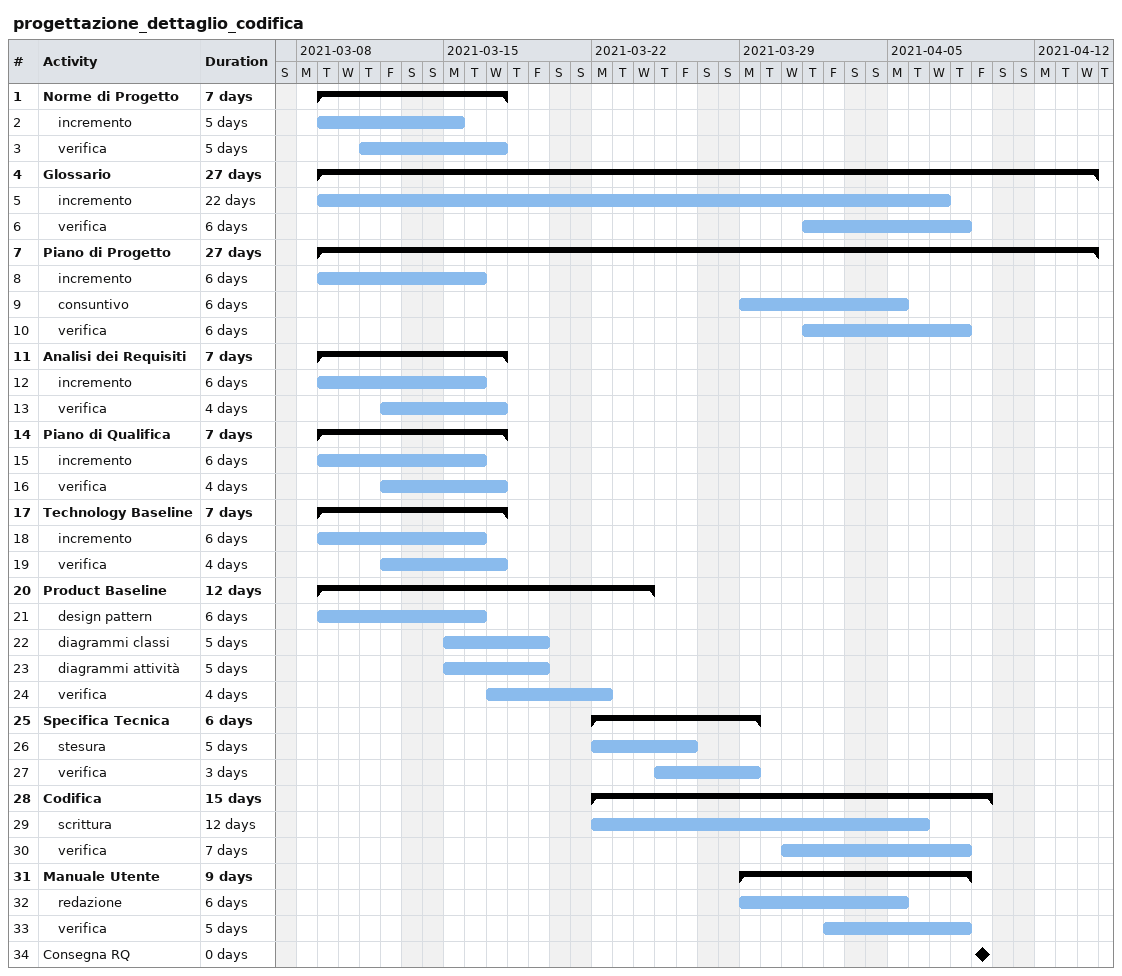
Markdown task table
progettazione_dettaglio_codifica

| ID | Level | Task | Duration | Start | Finish |
|---|---|---|---|---|---|
| 1 | 1 | **Norme di Progetto** | 7d | 2021-03-09 | 2021-03-17 |
| 2 | 2 | incremento | 5d | 2021-03-09 | 2021-03-15 |
| 3 | 2 | verifica | 5d | 2021-03-11 | 2021-03-17 |
| 4 | 1 | **Glossario** | 27d | 2021-03-09 | 2021-04-14 |
| 5 | 2 | incremento | 22d | 2021-03-09 | 2021-04-07 |
| 6 | 2 | verifica | 6d | 2021-04-01 | 2021-04-08 |
| 7 | 1 | **Piano di Progetto** | 27d | 2021-03-09 | 2021-04-14 |
| 8 | 2 | incremento | 6d | 2021-03-09 | 2021-03-16 |
| 9 | 2 | consuntivo | 6d | 2021-03-29 | 2021-04-05 |
| 10 | 2 | verifica | 6d | 2021-04-01 | 2021-04-08 |
| 11 | 1 | **Analisi dei Requisiti** | 7d | 2021-03-09 | 2021-03-17 |
| 12 | 2 | incremento | 6d | 2021-03-09 | 2021-03-16 |
| 13 | 2 | verifica | 4d | 2021-03-12 | 2021-03-17 |
| 14 | 1 | **Piano di Qualifica** | 7d | 2021-03-09 | 2021-03-17 |
| 15 | 2 | incremento | 6d | 2021-03-09 | 2021-03-16 |
| 16 | 2 | verifica | 4d | 2021-03-12 | 2021-03-17 |
| 17 | 1 | **Technology Baseline** | 7d | 2021-03-09 | 2021-03-17 |
| 18 | 2 | incremento | 6d | 2021-03-09 | 2021-03-16 |
| 19 | 2 | verifica | 4d | 2021-03-12 | 2021-03-17 |
| 20 | 1 | **Product Baseline** | 12d | 2021-03-09 | 2021-03-24 |
| 21 | 2 | design pattern | 6d | 2021-03-09 | 2021-03-16 |
| 22 | 2 | diagrammi classi | 5d | 2021-03-15 | 2021-03-19 |
| 23 | 2 | diagrammi attività | 5d | 2021-03-15 | 2021-03-19 |
| 24 | 2 | verifica | 4d | 2021-03-17 | 2021-03-22 |
| 25 | 1 | **Specifica Tecnica** | 6d | 2021-03-22 | 2021-03-29 |
| 26 | 2 | stesura | 5d | 2021-03-22 | 2021-03-26 |
| 27 | 2 | verifica | 3d | 2021-03-25 | 2021-03-29 |
| 28 | 1 | **Codifica** | 15d | 2021-03-22 | 2021-04-09 |
| 29 | 2 | scrittura | 12d | 2021-03-22 | 2021-04-06 |
| 30 | 2 | verifica | 7d | 2021-03-31 | 2021-04-08 |
| 31 | 1 | **Manuale Utente** | 9d | 2021-03-29 | 2021-04-08 |
| 32 | 2 | redazione | 6d | 2021-03-29 | 2021-04-05 |
| 33 | 2 | verifica | 5d | 2021-04-02 | 2021-04-08 |
| 34 | 1 | Consegna RQ | 0d | 2021-04-09 | 2021-04-09 |
